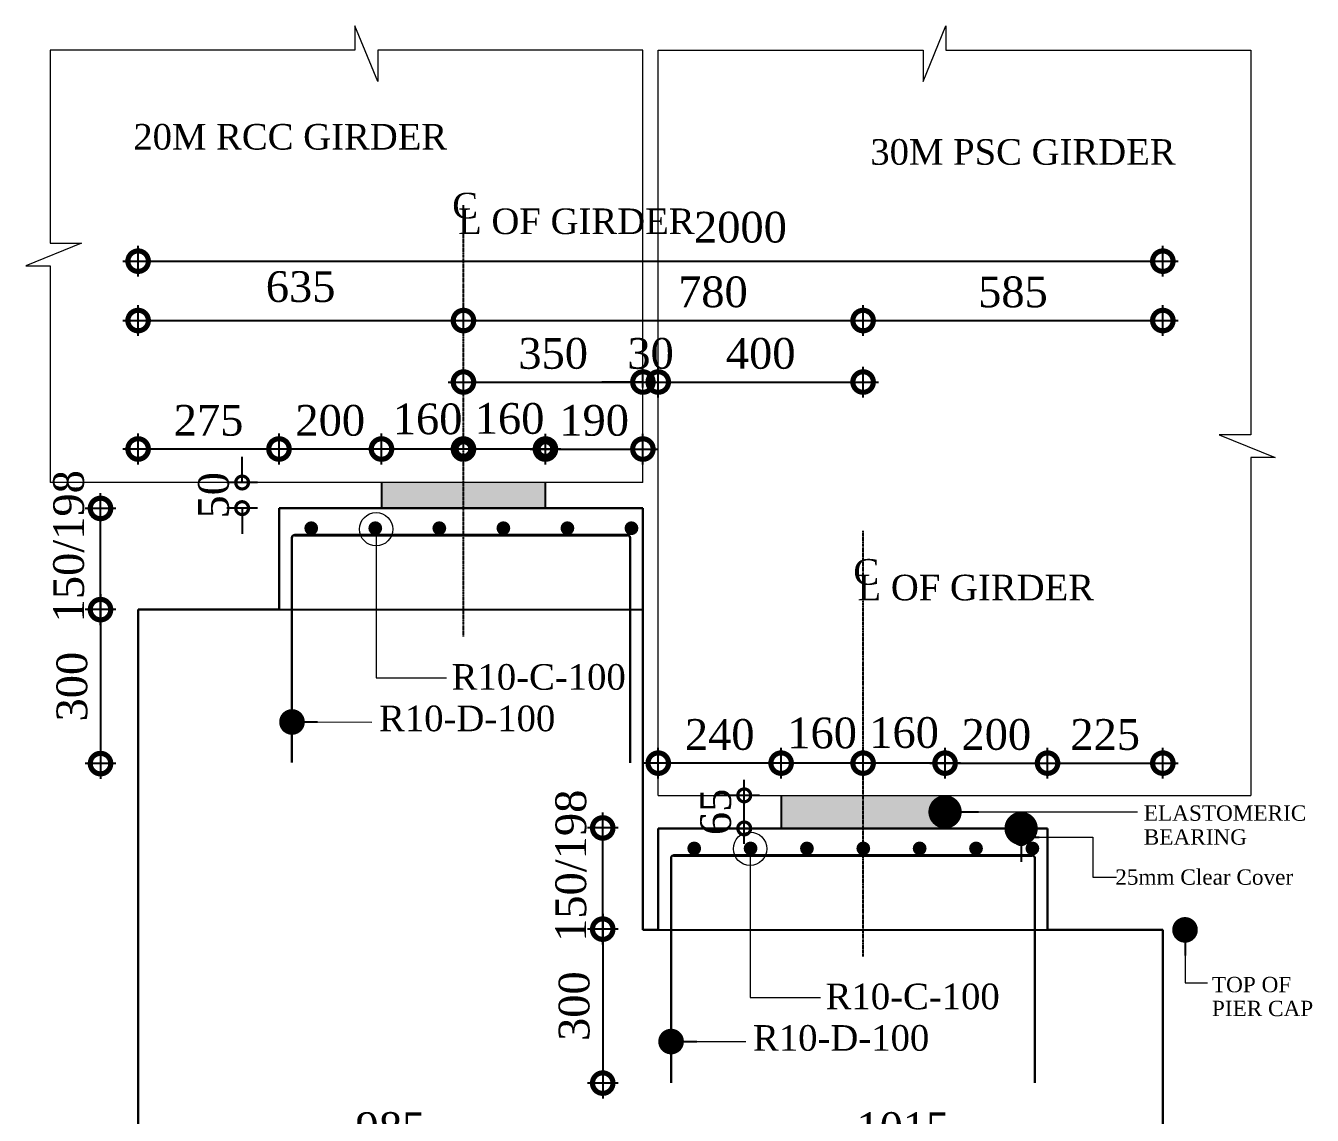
# Model space of a CAD drawing. Header units: millimetres. Extents: x -29779 to 80452, y -13100 to 39577.
# Drawn here: x 6124 to 8635, y 21353 to 23479 of the extents above; entities that cross this region are included whole.
import ezdxf

# ---------------------------------------------------------------- set-up
doc = ezdxf.new("R2010")
doc.units = ezdxf.units.MM
doc.header["$LTSCALE"] = 3
doc.linetypes.add('CENTER', pattern=[50.8, 31.75, -6.35, 6.35, -6.35])
doc.linetypes.add('HIDDEN', pattern=[9.525, 6.35, -3.175])
for name, color, linetype in [('Bearing  peat', 11, 'Continuous'), ('Center Line', 34, 'Continuous'), ('Extra Line', 70, 'Continuous'), ('Hatching', 35, 'Continuous'), ('Text', 7, 'Continuous')]:
    doc.layers.add(name, color=color, linetype=linetype)
for name, color, linetype, lineweight in [('Ber', 12, 'Continuous', 30), ('Dimision', 4, 'Continuous', 13), ('Pire Line', 11, 'Continuous', 30)]:
    doc.layers.add(name, color=color, linetype=linetype, lineweight=lineweight)
doc.styles.get("Standard").update_dxf_attribs({"font": 'times.ttf'})
doc.dimstyles.new('dim_60', dxfattribs={"dimtxt": 60, "dimasz": 50, "dimexe": 30, "dimexo": 30, "dimgap": 25, "dimtad": 1, "dimdec": 0, "dimlfac": -1, "dimzin": 0, "dimdsep": 46, "dimtxsty": 'Standard', "dimblk": 'DOTSMALL', "dimcen": 0, "dimdle": 30, "dimadec": 0, "dimazin": 0, "dimtfac": 1, "dimtdec": 0, "dimtix": 1, "dimtofl": 0, "dimtmove": 0, "dimatfit": 3, "dimldrblk": 'DOT', "dimfxl": 30, "dimfxlon": 1, "dimtolj": 1, "dimtzin": 0, "dimarcsym": 0})
doc.dimstyles.new('ISO-25', dxfattribs={"dimtxt": 15, "dimasz": 15, "dimexe": 20, "dimexo": 10.625, "dimgap": 15, "dimtad": 1, "dimdec": 1, "dimdsep": 46, "dimtxsty": 'Standard', "dimblk": 'DOT', "dimcen": 2.5, "dimclrd": 256, "dimclre": 256, "dimclrt": 256, "dimadec": 0, "dimazin": 0, "dimtfac": 1, "dimtdec": 1, "dimtix": 1, "dimtmove": 0, "dimatfit": 3, "dimldrblk": 'DOT', "dimfxl": 1, "dimlwd": -1, "dimarcsym": 0})

# ---------------------------------------------------------------- blocks, each defined once
blk = doc.blocks.new('*U762')
at = {"layer": 'Ber', "linetype": 'Continuous'}
blk.add_hatch(color=256, dxfattribs=at).paths.add_polyline_path([(-3.6, -13.6, 1), (23.4, -13.6, 1)])
blk = doc.blocks.new('*U763')
at = {"layer": 'Dimision', "color": 0, "linetype": 'ByBlock', "lineweight": -2, "transparency": 16777216, "rotation": 180}
for p in [(10007.9, 15915.5), (10117.9, 15915.5), (10227.9, 15915.5), (10337.9, 15915.5), (10447.9, 15915.5), (10557.9, 15915.5), (10667.9, 15915.5)]:
    blk.add_blockref('*U762', p, dxfattribs=at)
blk = doc.blocks.new('*U764')
at = {"layer": 'Ber', "linetype": 'Continuous'}
blk.add_hatch(color=256, dxfattribs=at).paths.add_polyline_path([(-3.6, -13.6, 1), (23.4, -13.6, 1)])
blk = doc.blocks.new('*U765')
at = {"layer": 'Dimision', "color": 0, "linetype": 'ByBlock', "lineweight": -2, "transparency": 16777216, "rotation": 180}
for p in [(10042.9, 15915.5), (10167.9, 15915.5), (10292.9, 15915.5), (10417.9, 15915.5), (10542.9, 15915.5), (10667.9, 15915.5)]:
    blk.add_blockref('*U764', p, dxfattribs=at)
blk = doc.blocks.new('_DotSmall')
at = {"color": 0, "linetype": 'ByBlock', "const_width": 0.5}
blk.add_lwpolyline([(-0.0625, 0, 1), (0.0625, 0, 1)], format="xyb", close=True, dxfattribs=at)
blk = doc.blocks.new('*D767')
at = {"layer": 'Defpoints', "color": 0, "linetype": 'Continuous', "ltscale": 0.1, "transparency": 16777216}
for p in [(7758.7, 22040.1), (7758.7, 21984.1), (7918.7, 21977.2)]:
    blk.add_point(p, dxfattribs=at)
at = {"layer": 'Dimision', "color": 0, "linetype": 'Continuous', "lineweight": -2, "ltscale": 0.1, "transparency": 16777216}
for p, q in [((7758.7, 22014.1), (7758.7, 22070.1)), ((7918.7, 22010.1), (7918.7, 22070.1)), ((7948.7, 22040.1), (7728.7, 22040.1))]:
    blk.add_line(p, q, dxfattribs=at)
at = {"layer": 'Dimision', "color": 0, "linetype": 'Continuous', "lineweight": -2, "ltscale": 0.1, "transparency": 16777216, "xscale": 80, "yscale": 80, "zscale": 80, "rotation": 180}
blk.add_blockref('_DotSmall', (7758.7, 22040.1), dxfattribs=at)
at = {"layer": 'Dimision', "color": 0, "linetype": 'Continuous', "lineweight": -2, "ltscale": 0.1, "transparency": 16777216, "xscale": 80, "yscale": 80, "zscale": 80}
blk.add_blockref('_DotSmall', (7918.7, 22040.1), dxfattribs=at)
at = {"layer": 'Dimision', "color": 0, "linetype": 'Continuous', "ltscale": 0.1, "transparency": 16777216, "insert": (7838.7, 22099.4), "char_height": 60, "attachment_point": 5}
blk.add_mtext('\\A1;160', dxfattribs=at)
blk = doc.blocks.new('_Dot')
at = {"color": 0, "linetype": 'ByBlock', "lineweight": -2}
blk.add_line((-0.5, 0), (-1, 0), dxfattribs=at)
at = {"color": 0, "linetype": 'ByBlock', "const_width": 0.5}
blk.add_lwpolyline([(-0.25, 0, 1), (0.25, 0, 1)], format="xyb", close=True, dxfattribs=at)
blk = doc.blocks.new('*D768')
at = {"layer": 'Defpoints', "color": 0, "linetype": 'Continuous', "ltscale": 0.1, "transparency": 16777216}
for p in [(7598.7, 22040.1), (7598.7, 21977.2), (7758.7, 21984.1)]:
    blk.add_point(p, dxfattribs=at)
at = {"layer": 'Dimision', "color": 0, "linetype": 'Continuous', "lineweight": -2, "ltscale": 0.1, "transparency": 16777216}
for p, q in [((7598.7, 22010.1), (7598.7, 22070.1)), ((7758.7, 22014.1), (7758.7, 22070.1)), ((7788.7, 22040.1), (7568.7, 22040.1))]:
    blk.add_line(p, q, dxfattribs=at)
at = {"layer": 'Dimision', "color": 0, "linetype": 'Continuous', "lineweight": -2, "ltscale": 0.1, "transparency": 16777216, "xscale": 80, "yscale": 80, "zscale": 80, "rotation": 180}
blk.add_blockref('_DotSmall', (7598.7, 22040.1), dxfattribs=at)
at = {"layer": 'Dimision', "color": 0, "linetype": 'Continuous', "lineweight": -2, "ltscale": 0.1, "transparency": 16777216, "xscale": 80, "yscale": 80, "zscale": 80}
blk.add_blockref('_DotSmall', (7758.7, 22040.1), dxfattribs=at)
at = {"layer": 'Dimision', "color": 0, "linetype": 'Continuous', "ltscale": 0.1, "transparency": 16777216, "insert": (7678.7, 22098.6), "char_height": 60, "attachment_point": 5}
blk.add_mtext('\\A1;160', dxfattribs=at)
blk = doc.blocks.new('*D769')
at = {"layer": 'Defpoints', "color": 0, "linetype": 'Continuous', "ltscale": 0.1, "transparency": 16777216}
for p in [(6978.7, 22653.1), (6978.7, 22635.1), (7138.7, 22581.6)]:
    blk.add_point(p, dxfattribs=at)
at = {"layer": 'Dimision', "color": 0, "linetype": 'Continuous', "lineweight": -2, "ltscale": 0.1, "transparency": 16777216}
for p, q in [((6978.7, 22653.1), (6978.7, 22683.1)), ((7138.7, 22623.1), (7138.7, 22683.1)), ((7168.7, 22653.1), (6948.7, 22653.1))]:
    blk.add_line(p, q, dxfattribs=at)
at = {"layer": 'Dimision', "color": 0, "linetype": 'Continuous', "lineweight": -2, "ltscale": 0.1, "transparency": 16777216, "xscale": 50, "yscale": 50, "zscale": 50, "rotation": 180}
blk.add_blockref('_DotSmall', (6978.7, 22653.1), dxfattribs=at)
at = {"layer": 'Dimision', "color": 0, "linetype": 'Continuous', "lineweight": -2, "ltscale": 0.1, "transparency": 16777216, "xscale": 50, "yscale": 50, "zscale": 50}
blk.add_blockref('_DotSmall', (7138.7, 22653.1), dxfattribs=at)
at = {"layer": 'Dimision', "color": 0, "linetype": 'Continuous', "ltscale": 0.1, "transparency": 16777216, "insert": (7068.7, 22712.4), "char_height": 60, "attachment_point": 5}
blk.add_mtext('\\A1;160', dxfattribs=at)
blk = doc.blocks.new('*D770')
at = {"layer": 'Defpoints', "color": 0, "linetype": 'Continuous', "ltscale": 0.1, "transparency": 16777216}
for p in [(6818.7, 22653.1), (6978.7, 22635.1), (6818.7, 22590.7)]:
    blk.add_point(p, dxfattribs=at)
at = {"layer": 'Dimision', "color": 0, "linetype": 'Continuous', "lineweight": -2, "ltscale": 0.1, "transparency": 16777216}
for p, q in [((6818.7, 22623.1), (6818.7, 22683.1)), ((6978.7, 22653.1), (6978.7, 22683.1)), ((7008.7, 22653.1), (6788.7, 22653.1))]:
    blk.add_line(p, q, dxfattribs=at)
at = {"layer": 'Dimision', "color": 0, "linetype": 'Continuous', "lineweight": -2, "ltscale": 0.1, "transparency": 16777216, "xscale": 80, "yscale": 80, "zscale": 80, "rotation": 180}
blk.add_blockref('_DotSmall', (6818.7, 22653.1), dxfattribs=at)
at = {"layer": 'Dimision', "color": 0, "linetype": 'Continuous', "lineweight": -2, "ltscale": 0.1, "transparency": 16777216, "xscale": 80, "yscale": 80, "zscale": 80}
blk.add_blockref('_DotSmall', (6978.7, 22653.1), dxfattribs=at)
at = {"layer": 'Dimision', "color": 0, "linetype": 'Continuous', "ltscale": 0.1, "transparency": 16777216, "insert": (6908.7, 22711.6), "char_height": 60, "attachment_point": 5}
blk.add_mtext('\\A1;160', dxfattribs=at)
blk = doc.blocks.new('*D777')
at = {"layer": 'Defpoints', "color": 0, "linetype": 'Continuous', "ltscale": 0.1, "transparency": 16777216}
for p in [(8118.7, 22040.1), (7918.7, 21977.2), (8118.7, 21912.7)]:
    blk.add_point(p, dxfattribs=at)
at = {"layer": 'Dimision', "color": 0, "linetype": 'Continuous', "lineweight": -2, "ltscale": 0.1, "transparency": 16777216}
for p, q in [((7918.7, 22010.1), (7918.7, 22070.1)), ((8118.7, 22010.1), (8118.7, 22070.1)), ((7888.7, 22040.1), (8148.7, 22040.1))]:
    blk.add_line(p, q, dxfattribs=at)
at = {"layer": 'Dimision', "color": 0, "linetype": 'Continuous', "lineweight": -2, "ltscale": 0.1, "transparency": 16777216, "xscale": 80, "yscale": 80, "zscale": 80, "rotation": 180}
blk.add_blockref('_DotSmall', (7918.7, 22040.1), dxfattribs=at)
at = {"layer": 'Dimision', "color": 0, "linetype": 'Continuous', "lineweight": -2, "ltscale": 0.1, "transparency": 16777216, "xscale": 80, "yscale": 80, "zscale": 80}
blk.add_blockref('_DotSmall', (8118.7, 22040.1), dxfattribs=at)
at = {"layer": 'Dimision', "color": 0, "linetype": 'Continuous', "ltscale": 0.1, "transparency": 16777216, "insert": (8018.7, 22095.6), "char_height": 60, "attachment_point": 5}
blk.add_mtext('\\A1;200', dxfattribs=at)
blk = doc.blocks.new('*D778')
at = {"layer": 'Defpoints', "color": 0, "linetype": 'Continuous', "ltscale": 0.1, "transparency": 16777216}
for p in [(8343.7, 22040.1), (8118.7, 21912.7), (8343.7, 21714.7)]:
    blk.add_point(p, dxfattribs=at)
at = {"layer": 'Dimision', "color": 0, "linetype": 'Continuous', "lineweight": -2, "ltscale": 0.1, "transparency": 16777216}
for p, q in [((8118.7, 22010.1), (8118.7, 22070.1)), ((8343.7, 22010.1), (8343.7, 22070.1)), ((8088.7, 22040.1), (8373.7, 22040.1))]:
    blk.add_line(p, q, dxfattribs=at)
at = {"layer": 'Dimision', "color": 0, "linetype": 'Continuous', "lineweight": -2, "ltscale": 0.1, "transparency": 16777216, "xscale": 80, "yscale": 80, "zscale": 80, "rotation": 180}
blk.add_blockref('_DotSmall', (8118.7, 22040.1), dxfattribs=at)
at = {"layer": 'Dimision', "color": 0, "linetype": 'Continuous', "lineweight": -2, "ltscale": 0.1, "transparency": 16777216, "xscale": 80, "yscale": 80, "zscale": 80}
blk.add_blockref('_DotSmall', (8343.7, 22040.1), dxfattribs=at)
at = {"layer": 'Dimision', "color": 0, "linetype": 'Continuous', "ltscale": 0.1, "transparency": 16777216, "insert": (8231.2, 22095.6), "char_height": 60, "attachment_point": 5}
blk.add_mtext('\\A1;225', dxfattribs=at)
blk = doc.blocks.new('*D779')
at = {"layer": 'Defpoints', "color": 0, "linetype": 'Continuous', "ltscale": 0.1, "transparency": 16777216}
for p in [(7358.9, 22040.1), (7598.7, 21977.2), (7358.9, 21912.7)]:
    blk.add_point(p, dxfattribs=at)
at = {"layer": 'Dimision', "color": 0, "linetype": 'Continuous', "lineweight": -2, "ltscale": 0.1, "transparency": 16777216}
for p, q in [((7358.9, 22010.1), (7358.9, 22070.1)), ((7598.7, 22010.1), (7598.7, 22070.1)), ((7628.7, 22040.1), (7328.9, 22040.1))]:
    blk.add_line(p, q, dxfattribs=at)
at = {"layer": 'Dimision', "color": 0, "linetype": 'Continuous', "lineweight": -2, "ltscale": 0.1, "transparency": 16777216, "xscale": 80, "yscale": 80, "zscale": 80, "rotation": 180}
blk.add_blockref('_DotSmall', (7358.9, 22040.1), dxfattribs=at)
at = {"layer": 'Dimision', "color": 0, "linetype": 'Continuous', "lineweight": -2, "ltscale": 0.1, "transparency": 16777216, "xscale": 80, "yscale": 80, "zscale": 80}
blk.add_blockref('_DotSmall', (7598.7, 22040.1), dxfattribs=at)
at = {"layer": 'Dimision', "color": 0, "linetype": 'Continuous', "ltscale": 0.1, "transparency": 16777216, "insert": (7478.8, 22095.6), "char_height": 60, "attachment_point": 5}
blk.add_mtext('\\A1;240', dxfattribs=at)
blk = doc.blocks.new('*D766')
at = {"layer": 'Defpoints', "color": 0, "linetype": 'Continuous', "ltscale": 0.1, "transparency": 16777216}
for p in [(6978.7, 22903.9), (6978.7, 22813.9), (6343.7, 22309.4)]:
    blk.add_point(p, dxfattribs=at)
at = {"layer": 'Dimision', "color": 0, "linetype": 'Continuous', "lineweight": -2, "ltscale": 0.1, "transparency": 16777216}
for p, q in [((6343.7, 22873.9), (6343.7, 22933.9)), ((6978.7, 22873.9), (6978.7, 22933.9)), ((6313.7, 22903.9), (7008.7, 22903.9))]:
    blk.add_line(p, q, dxfattribs=at)
at = {"layer": 'Dimision', "color": 0, "linetype": 'Continuous', "lineweight": -2, "ltscale": 0.1, "transparency": 16777216, "xscale": 80, "yscale": 80, "zscale": 80, "rotation": 180}
blk.add_blockref('_DotSmall', (6343.7, 22903.9), dxfattribs=at)
at = {"layer": 'Dimision', "color": 0, "linetype": 'Continuous', "lineweight": -2, "ltscale": 0.1, "transparency": 16777216, "xscale": 80, "yscale": 80, "zscale": 80}
blk.add_blockref('_DotSmall', (6978.7, 22903.9), dxfattribs=at)
at = {"layer": 'Dimision', "color": 0, "linetype": 'Continuous', "ltscale": 0.1, "transparency": 16777216, "insert": (6660.9, 22969.8), "char_height": 60, "attachment_point": 5}
blk.add_mtext('\\A1;635', dxfattribs=at)
blk = doc.blocks.new('*D780')
at = {"layer": 'Defpoints', "color": 0, "linetype": 'Continuous', "ltscale": 0.1, "transparency": 16777216}
for p in [(6618.7, 22653.2), (6818.7, 22590.7), (6618.7, 22537.8)]:
    blk.add_point(p, dxfattribs=at)
at = {"layer": 'Dimision', "color": 0, "linetype": 'Continuous', "lineweight": -2, "ltscale": 0.1, "transparency": 16777216}
for p, q in [((6618.7, 22623.2), (6618.7, 22683.2)), ((6818.7, 22623.2), (6818.7, 22683.2)), ((6848.7, 22653.2), (6588.7, 22653.2))]:
    blk.add_line(p, q, dxfattribs=at)
at = {"layer": 'Dimision', "color": 0, "linetype": 'Continuous', "lineweight": -2, "ltscale": 0.1, "transparency": 16777216, "xscale": 80, "yscale": 80, "zscale": 80, "rotation": 180}
blk.add_blockref('_DotSmall', (6618.7, 22653.2), dxfattribs=at)
at = {"layer": 'Dimision', "color": 0, "linetype": 'Continuous', "lineweight": -2, "ltscale": 0.1, "transparency": 16777216, "xscale": 80, "yscale": 80, "zscale": 80}
blk.add_blockref('_DotSmall', (6818.7, 22653.2), dxfattribs=at)
at = {"layer": 'Dimision', "color": 0, "linetype": 'Continuous', "ltscale": 0.1, "transparency": 16777216, "insert": (6718.7, 22708.7), "char_height": 60, "attachment_point": 5}
blk.add_mtext('\\A1;200', dxfattribs=at)
blk = doc.blocks.new('*D781')
at = {"layer": 'Defpoints', "color": 0, "linetype": 'Continuous', "ltscale": 0.1, "transparency": 16777216}
for p in [(6343.7, 22653.2), (6618.7, 22537.8), (6343.7, 22339.7)]:
    blk.add_point(p, dxfattribs=at)
at = {"layer": 'Dimision', "color": 0, "linetype": 'Continuous', "lineweight": -2, "ltscale": 0.1, "transparency": 16777216}
for p, q in [((6343.7, 22623.2), (6343.7, 22683.2)), ((6618.7, 22623.2), (6618.7, 22683.2)), ((6648.7, 22653.2), (6313.7, 22653.2))]:
    blk.add_line(p, q, dxfattribs=at)
at = {"layer": 'Dimision', "color": 0, "linetype": 'Continuous', "lineweight": -2, "ltscale": 0.1, "transparency": 16777216, "xscale": 80, "yscale": 80, "zscale": 80, "rotation": 180}
blk.add_blockref('_DotSmall', (6343.7, 22653.2), dxfattribs=at)
at = {"layer": 'Dimision', "color": 0, "linetype": 'Continuous', "lineweight": -2, "ltscale": 0.1, "transparency": 16777216, "xscale": 80, "yscale": 80, "zscale": 80}
blk.add_blockref('_DotSmall', (6618.7, 22653.2), dxfattribs=at)
at = {"layer": 'Dimision', "color": 0, "linetype": 'Continuous', "ltscale": 0.1, "transparency": 16777216, "insert": (6481.2, 22708.8), "char_height": 60, "attachment_point": 5}
blk.add_mtext('\\A1;275', dxfattribs=at)
blk = doc.blocks.new('*D782')
at = {"layer": 'Defpoints', "color": 0, "linetype": 'Continuous', "ltscale": 0.1, "transparency": 16777216}
for p in [(7328.9, 22653.1), (7138.7, 22581.6), (7328.9, 22537.7)]:
    blk.add_point(p, dxfattribs=at)
at = {"layer": 'Dimision', "color": 0, "linetype": 'Continuous', "lineweight": -2, "ltscale": 0.1, "transparency": 16777216}
for p, q in [((7138.7, 22623.1), (7138.7, 22683.1)), ((7328.9, 22623.1), (7328.9, 22683.1)), ((7108.7, 22653.1), (7358.9, 22653.1))]:
    blk.add_line(p, q, dxfattribs=at)
at = {"layer": 'Dimision', "color": 0, "linetype": 'Continuous', "lineweight": -2, "ltscale": 0.1, "transparency": 16777216, "xscale": 80, "yscale": 80, "zscale": 80, "rotation": 180}
blk.add_blockref('_DotSmall', (7138.7, 22653.1), dxfattribs=at)
at = {"layer": 'Dimision', "color": 0, "linetype": 'Continuous', "lineweight": -2, "ltscale": 0.1, "transparency": 16777216, "xscale": 80, "yscale": 80, "zscale": 80}
blk.add_blockref('_DotSmall', (7328.9, 22653.1), dxfattribs=at)
at = {"layer": 'Dimision', "color": 0, "linetype": 'Continuous', "ltscale": 0.1, "transparency": 16777216, "insert": (7233.8, 22708.7), "char_height": 60, "attachment_point": 5}
blk.add_mtext('\\A1;190', dxfattribs=at)
blk = doc.blocks.new('*D783')
at = {"layer": 'Defpoints', "color": 0, "linetype": 'Continuous', "ltscale": 0.1, "transparency": 16777216}
for p in [(7328.9, 22783.9), (6978.7, 22743), (7328.9, 22743)]:
    blk.add_point(p, dxfattribs=at)
at = {"layer": 'Dimision', "color": 0, "linetype": 'Continuous', "lineweight": -2, "ltscale": 0.1, "transparency": 16777216}
for p, q in [((6978.7, 22773), (6978.7, 22813.9)), ((7328.9, 22773), (7328.9, 22813.9)), ((6948.7, 22783.9), (7358.9, 22783.9))]:
    blk.add_line(p, q, dxfattribs=at)
at = {"layer": 'Dimision', "color": 0, "linetype": 'Continuous', "lineweight": -2, "ltscale": 0.1, "transparency": 16777216, "xscale": 80, "yscale": 80, "zscale": 80, "rotation": 180}
blk.add_blockref('_DotSmall', (6978.7, 22783.9), dxfattribs=at)
at = {"layer": 'Dimision', "color": 0, "linetype": 'Continuous', "lineweight": -2, "ltscale": 0.1, "transparency": 16777216, "xscale": 80, "yscale": 80, "zscale": 80}
blk.add_blockref('_DotSmall', (7328.9, 22783.9), dxfattribs=at)
at = {"layer": 'Dimision', "color": 0, "linetype": 'Continuous', "ltscale": 0.1, "transparency": 16777216, "insert": (7153.8, 22839.4), "char_height": 60, "attachment_point": 5}
blk.add_mtext('\\A1;350', dxfattribs=at)
blk = doc.blocks.new('*D784')
at = {"layer": 'Defpoints', "color": 0, "linetype": 'Continuous', "ltscale": 0.1, "transparency": 16777216}
for p in [(7358.9, 22783.9), (7328.9, 22746.6), (7358.9, 22609.8)]:
    blk.add_point(p, dxfattribs=at)
at = {"layer": 'Dimision', "color": 0, "linetype": 'Continuous', "lineweight": -2, "ltscale": 0.1, "transparency": 16777216}
for p, q in [((7328.9, 22776.6), (7328.9, 22813.9)), ((7358.9, 22753.9), (7358.9, 22813.9)), ((7328.9, 22783.9), (7248.9, 22783.9)), ((7358.9, 22783.9), (7438.9, 22783.9))]:
    blk.add_line(p, q, dxfattribs=at)
at = {"layer": 'Dimision', "color": 0, "linetype": 'Continuous', "lineweight": -2, "ltscale": 0.1, "transparency": 16777216, "xscale": 80, "yscale": 80, "zscale": 80}
blk.add_blockref('_DotSmall', (7328.9, 22783.9), dxfattribs=at)
at = {"layer": 'Dimision', "color": 0, "linetype": 'Continuous', "lineweight": -2, "ltscale": 0.1, "transparency": 16777216, "xscale": 80, "yscale": 80, "zscale": 80, "rotation": 180}
blk.add_blockref('_DotSmall', (7358.9, 22783.9), dxfattribs=at)
at = {"layer": 'Dimision', "color": 0, "linetype": 'Continuous', "ltscale": 0.1, "transparency": 16777216, "insert": (7343.9, 22839.4), "char_height": 60, "attachment_point": 5}
blk.add_mtext('\\A1;30', dxfattribs=at)
blk = doc.blocks.new('*D785')
at = {"layer": 'Defpoints', "color": 0, "linetype": 'Continuous', "ltscale": 0.1, "transparency": 16777216}
for p in [(7758.7, 22783.9), (7358.9, 22619.8), (7758.7, 22231.7)]:
    blk.add_point(p, dxfattribs=at)
at = {"layer": 'Dimision', "color": 0, "linetype": 'Continuous', "lineweight": -2, "ltscale": 0.1, "transparency": 16777216}
for p, q in [((7358.9, 22753.9), (7358.9, 22813.9)), ((7758.7, 22753.9), (7758.7, 22813.9)), ((7328.9, 22783.9), (7788.7, 22783.9))]:
    blk.add_line(p, q, dxfattribs=at)
at = {"layer": 'Dimision', "color": 0, "linetype": 'Continuous', "lineweight": -2, "ltscale": 0.1, "transparency": 16777216, "xscale": 80, "yscale": 80, "zscale": 80, "rotation": 180}
blk.add_blockref('_DotSmall', (7358.9, 22783.9), dxfattribs=at)
at = {"layer": 'Dimision', "color": 0, "linetype": 'Continuous', "lineweight": -2, "ltscale": 0.1, "transparency": 16777216, "xscale": 80, "yscale": 80, "zscale": 80}
blk.add_blockref('_DotSmall', (7758.7, 22783.9), dxfattribs=at)
at = {"layer": 'Dimision', "color": 0, "linetype": 'Continuous', "ltscale": 0.1, "transparency": 16777216, "insert": (7558.8, 22839.4), "char_height": 60, "attachment_point": 5}
blk.add_mtext('\\A1;400', dxfattribs=at)
blk = doc.blocks.new('*D771')
at = {"layer": 'Defpoints', "color": 0, "linetype": 'Continuous', "ltscale": 0.1, "transparency": 16777216}
for p in [(7351, 21716.1), (7250.5, 21415.6), (7351, 21415.6)]:
    blk.add_point(p, dxfattribs=at)
at = {"layer": 'Dimision', "color": 0, "linetype": 'Continuous', "lineweight": -2, "ltscale": 0.1, "transparency": 16777216}
for p, q in [((7250.5, 21746.1), (7250.5, 21385.6)), ((7280.5, 21716.1), (7220.5, 21716.1)), ((7280.5, 21415.6), (7220.5, 21415.6))]:
    blk.add_line(p, q, dxfattribs=at)
at = {"layer": 'Dimision', "color": 0, "linetype": 'Continuous', "lineweight": -2, "ltscale": 0.1, "transparency": 16777216, "xscale": 80, "yscale": 80, "zscale": 80}
for p, rotation in [((7250.5, 21716.1), 90), ((7250.5, 21415.6), 270)]:
    blk.add_blockref('_DotSmall', p, dxfattribs=dict(at, rotation=rotation))
at = {"layer": 'Dimision', "color": 0, "linetype": 'Continuous', "ltscale": 0.1, "transparency": 16777216, "insert": (7195, 21565.8), "char_height": 60, "attachment_point": 5, "rotation": 90}
blk.add_mtext('\\A1;300', dxfattribs=at)
blk = doc.blocks.new('*D772')
at = {"layer": 'Defpoints', "color": 0, "linetype": 'Continuous', "ltscale": 0.1, "transparency": 16777216}
for p in [(7250.5, 21913.6), (7323.9, 21913.6), (7323.9, 21716.1)]:
    blk.add_point(p, dxfattribs=at)
at = {"layer": 'Dimision', "color": 0, "linetype": 'Continuous', "lineweight": -2, "ltscale": 0.1, "transparency": 16777216}
for p, q in [((7250.5, 21686.1), (7250.5, 21943.6)), ((7280.5, 21913.6), (7220.5, 21913.6)), ((7280.5, 21716.1), (7220.5, 21716.1))]:
    blk.add_line(p, q, dxfattribs=at)
at = {"layer": 'Dimision', "color": 0, "linetype": 'Continuous', "lineweight": -2, "ltscale": 0.1, "transparency": 16777216, "xscale": 80, "yscale": 80, "zscale": 80}
for p, rotation in [((7250.5, 21913.6), 90), ((7250.5, 21716.1), 270)]:
    blk.add_blockref('_DotSmall', p, dxfattribs=dict(at, rotation=rotation))
at = {"layer": 'Dimision', "color": 0, "linetype": 'Continuous', "ltscale": 0.1, "transparency": 16777216, "insert": (7188.6, 21839.8), "char_height": 60, "attachment_point": 5, "rotation": 90}
blk.add_mtext('\\A1;150/198', dxfattribs=at)
blk = doc.blocks.new('*D773')
at = {"layer": 'Defpoints', "color": 0, "linetype": 'Continuous', "ltscale": 0.1, "transparency": 16777216}
for p in [(7526.7, 21977.2), (7598.7, 21977.2), (7598.7, 21912.7)]:
    blk.add_point(p, dxfattribs=at)
at = {"layer": 'Dimision', "color": 0, "linetype": 'Continuous', "lineweight": -2, "ltscale": 0.1, "transparency": 16777216}
for p, q in [((7526.7, 21882.7), (7526.7, 22007.2)), ((7556.7, 21977.2), (7496.7, 21977.2)), ((7556.7, 21912.7), (7496.7, 21912.7))]:
    blk.add_line(p, q, dxfattribs=at)
at = {"layer": 'Dimision', "color": 0, "linetype": 'Continuous', "lineweight": -2, "ltscale": 0.1, "transparency": 16777216, "xscale": 50, "yscale": 50, "zscale": 50}
for p, rotation in [((7526.7, 21977.2), 90), ((7526.7, 21912.7), 270)]:
    blk.add_blockref('_DotSmall', p, dxfattribs=dict(at, rotation=rotation))
at = {"layer": 'Dimision', "color": 0, "linetype": 'Continuous', "ltscale": 0.1, "transparency": 16777216, "insert": (7471.2, 21944.9), "char_height": 60, "attachment_point": 5, "rotation": 90}
blk.add_mtext('\\A1;65', dxfattribs=at)
blk = doc.blocks.new('*D774')
at = {"layer": 'Defpoints', "color": 0, "linetype": 'Continuous', "ltscale": 0.1, "transparency": 16777216}
for p in [(6370.8, 22339.7), (6270.3, 22039.2), (6370.8, 22039.2)]:
    blk.add_point(p, dxfattribs=at)
at = {"layer": 'Dimision', "color": 0, "linetype": 'Continuous', "lineweight": -2, "ltscale": 0.1, "transparency": 16777216}
for p, q in [((6270.3, 22369.7), (6270.3, 22009.2)), ((6300.3, 22339.7), (6240.3, 22339.7)), ((6300.3, 22039.2), (6240.3, 22039.2))]:
    blk.add_line(p, q, dxfattribs=at)
at = {"layer": 'Dimision', "color": 0, "linetype": 'Continuous', "lineweight": -2, "ltscale": 0.1, "transparency": 16777216, "xscale": 80, "yscale": 80, "zscale": 80}
for p, rotation in [((6270.3, 22339.7), 90), ((6270.3, 22039.2), 270)]:
    blk.add_blockref('_DotSmall', p, dxfattribs=dict(at, rotation=rotation))
at = {"layer": 'Dimision', "color": 0, "linetype": 'Continuous', "ltscale": 0.1, "transparency": 16777216, "insert": (6214.8, 22189.4), "char_height": 60, "attachment_point": 5, "rotation": 90}
blk.add_mtext('\\A1;300', dxfattribs=at)
blk = doc.blocks.new('*D775')
at = {"layer": 'Defpoints', "color": 0, "linetype": 'Continuous', "ltscale": 0.1, "transparency": 16777216}
for p in [(6270.3, 22537.2), (6343.7, 22537.2), (6343.7, 22339.7)]:
    blk.add_point(p, dxfattribs=at)
at = {"layer": 'Dimision', "color": 0, "linetype": 'Continuous', "lineweight": -2, "ltscale": 0.1, "transparency": 16777216}
for p, q in [((6270.3, 22309.7), (6270.3, 22567.2)), ((6300.3, 22537.2), (6240.3, 22537.2)), ((6300.3, 22339.7), (6240.3, 22339.7))]:
    blk.add_line(p, q, dxfattribs=at)
at = {"layer": 'Dimision', "color": 0, "linetype": 'Continuous', "lineweight": -2, "ltscale": 0.1, "transparency": 16777216, "xscale": 80, "yscale": 80, "zscale": 80}
for p, rotation in [((6270.3, 22537.2), 90), ((6270.3, 22339.7), 270)]:
    blk.add_blockref('_DotSmall', p, dxfattribs=dict(at, rotation=rotation))
at = {"layer": 'Dimision', "color": 0, "linetype": 'Continuous', "ltscale": 0.1, "transparency": 16777216, "insert": (6208.4, 22463.4), "char_height": 60, "attachment_point": 5, "rotation": 90}
blk.add_mtext('\\A1;150/198', dxfattribs=at)
blk = doc.blocks.new('*D776')
at = {"layer": 'Defpoints', "color": 0, "linetype": 'Continuous', "ltscale": 0.1, "transparency": 16777216}
for p in [(6546.7, 22587.8), (6610.9, 22587.8), (6618.7, 22537.8)]:
    blk.add_point(p, dxfattribs=at)
at = {"layer": 'Dimision', "color": 0, "linetype": 'Continuous', "lineweight": -2, "ltscale": 0.1, "transparency": 16777216}
for p, q in [((6546.7, 22587.8), (6546.7, 22637.8)), ((6576.7, 22587.8), (6516.7, 22587.8)), ((6576.7, 22537.8), (6516.7, 22537.8)), ((6546.7, 22537.8), (6546.7, 22487.8))]:
    blk.add_line(p, q, dxfattribs=at)
at = {"layer": 'Dimision', "color": 0, "linetype": 'Continuous', "lineweight": -2, "ltscale": 0.1, "transparency": 16777216, "xscale": 50, "yscale": 50, "zscale": 50}
for p, rotation in [((6546.7, 22587.8), 270), ((6546.7, 22537.8), 90)]:
    blk.add_blockref('_DotSmall', p, dxfattribs=dict(at, rotation=rotation))
at = {"layer": 'Dimision', "color": 0, "linetype": 'Continuous', "ltscale": 0.1, "transparency": 16777216, "insert": (6491.2, 22562.8), "char_height": 60, "attachment_point": 5, "rotation": 90}
blk.add_mtext('\\A1;50', dxfattribs=at)
blk = doc.blocks.new('*D905')
at = {"layer": 'Defpoints', "color": 0, "linetype": 'Continuous', "ltscale": 0.1, "transparency": 16777216}
for p in [(8343.7, 23019.8), (6343.7, 22425.3), (8343.7, 21800.3)]:
    blk.add_point(p, dxfattribs=at)
at = {"layer": 'Dimision', "color": 0, "linetype": 'Continuous', "lineweight": -2, "ltscale": 0.1, "transparency": 16777216}
for p, q in [((6343.7, 22989.8), (6343.7, 23049.8)), ((8343.7, 22989.8), (8343.7, 23049.8)), ((6313.7, 23019.8), (8373.7, 23019.8))]:
    blk.add_line(p, q, dxfattribs=at)
at = {"layer": 'Dimision', "color": 0, "linetype": 'Continuous', "lineweight": -2, "ltscale": 0.1, "transparency": 16777216, "xscale": 80, "yscale": 80, "zscale": 80, "rotation": 180}
blk.add_blockref('_DotSmall', (6343.7, 23019.8), dxfattribs=at)
at = {"layer": 'Dimision', "color": 0, "linetype": 'Continuous', "lineweight": -2, "ltscale": 0.1, "transparency": 16777216, "xscale": 80, "yscale": 80, "zscale": 80}
blk.add_blockref('_DotSmall', (8343.7, 23019.8), dxfattribs=at)
at = {"layer": 'Dimision', "color": 0, "linetype": 'Continuous', "ltscale": 0.1, "transparency": 16777216, "insert": (7519.3, 23085.7), "char_height": 60, "attachment_point": 5}
blk.add_mtext('\\A1;2000', dxfattribs=at)
blk = doc.blocks.new('*D906')
at = {"layer": 'Defpoints', "color": 0, "linetype": 'Continuous', "ltscale": 0.1, "transparency": 16777216}
for p in [(7758.7, 22903.9), (6978.7, 22813.9), (7758.7, 22493.3)]:
    blk.add_point(p, dxfattribs=at)
at = {"layer": 'Dimision', "color": 0, "linetype": 'Continuous', "lineweight": -2, "ltscale": 0.1, "transparency": 16777216}
for p, q in [((6978.7, 22873.9), (6978.7, 22933.9)), ((7758.7, 22873.9), (7758.7, 22933.9)), ((6948.7, 22903.9), (7788.7, 22903.9))]:
    blk.add_line(p, q, dxfattribs=at)
at = {"layer": 'Dimision', "color": 0, "linetype": 'Continuous', "lineweight": -2, "ltscale": 0.1, "transparency": 16777216, "xscale": 80, "yscale": 80, "zscale": 80, "rotation": 180}
blk.add_blockref('_DotSmall', (6978.7, 22903.9), dxfattribs=at)
at = {"layer": 'Dimision', "color": 0, "linetype": 'Continuous', "lineweight": -2, "ltscale": 0.1, "transparency": 16777216, "xscale": 80, "yscale": 80, "zscale": 80}
blk.add_blockref('_DotSmall', (7758.7, 22903.9), dxfattribs=at)
at = {"layer": 'Dimision', "color": 0, "linetype": 'Continuous', "ltscale": 0.1, "transparency": 16777216, "insert": (7465.6, 22959.5), "char_height": 60, "attachment_point": 5}
blk.add_mtext('\\A1;780', dxfattribs=at)
blk = doc.blocks.new('*D907')
at = {"layer": 'Defpoints', "color": 0, "linetype": 'Continuous', "ltscale": 0.1, "transparency": 16777216}
for p in [(8343.7, 22903.9), (7758.7, 22493.3), (8343.7, 21663.1)]:
    blk.add_point(p, dxfattribs=at)
at = {"layer": 'Dimision', "color": 0, "linetype": 'Continuous', "lineweight": -2, "ltscale": 0.1, "transparency": 16777216}
for p, q in [((7758.7, 22873.9), (7758.7, 22933.9)), ((8343.7, 22873.9), (8343.7, 22933.9)), ((7728.7, 22903.9), (8373.7, 22903.9))]:
    blk.add_line(p, q, dxfattribs=at)
at = {"layer": 'Dimision', "color": 0, "linetype": 'Continuous', "lineweight": -2, "ltscale": 0.1, "transparency": 16777216, "xscale": 80, "yscale": 80, "zscale": 80, "rotation": 180}
blk.add_blockref('_DotSmall', (7758.7, 22903.9), dxfattribs=at)
at = {"layer": 'Dimision', "color": 0, "linetype": 'Continuous', "lineweight": -2, "ltscale": 0.1, "transparency": 16777216, "xscale": 80, "yscale": 80, "zscale": 80}
blk.add_blockref('_DotSmall', (8343.7, 22903.9), dxfattribs=at)
at = {"layer": 'Dimision', "color": 0, "linetype": 'Continuous', "ltscale": 0.1, "transparency": 16777216, "insert": (8051.2, 22959.4), "char_height": 60, "attachment_point": 5}
blk.add_mtext('\\A1;585', dxfattribs=at)
blk = doc.blocks.new('*D910')
at = {"layer": 'Defpoints', "color": 0, "linetype": 'Continuous', "ltscale": 0.1, "transparency": 16777216}
for p in [(7328.9, 21735.9), (6343.7, 21677.7), (7328.9, 21272.7)]:
    blk.add_point(p, dxfattribs=at)
at = {"layer": 'Dimision', "color": 0, "linetype": 'Continuous', "lineweight": -2, "ltscale": 0.1, "transparency": 16777216}
for p, q in [((6343.7, 21302.7), (6343.7, 21242.7)), ((7328.9, 21302.7), (7328.9, 21242.7)), ((6313.7, 21272.7), (7358.9, 21272.7))]:
    blk.add_line(p, q, dxfattribs=at)
at = {"layer": 'Dimision', "color": 0, "linetype": 'Continuous', "lineweight": -2, "ltscale": 0.1, "transparency": 16777216, "xscale": 80, "yscale": 80, "zscale": 80, "rotation": 180}
blk.add_blockref('_DotSmall', (6343.7, 21272.7), dxfattribs=at)
at = {"layer": 'Dimision', "color": 0, "linetype": 'Continuous', "lineweight": -2, "ltscale": 0.1, "transparency": 16777216, "xscale": 80, "yscale": 80, "zscale": 80}
blk.add_blockref('_DotSmall', (7328.9, 21272.7), dxfattribs=at)
at = {"layer": 'Dimision', "color": 0, "linetype": 'Continuous', "ltscale": 0.1, "transparency": 16777216, "insert": (6836.3, 21328.3), "char_height": 60, "attachment_point": 5}
blk.add_mtext('\\A1;985', dxfattribs=at)
blk = doc.blocks.new('*D911')
at = {"layer": 'Defpoints', "color": 0, "linetype": 'Continuous', "ltscale": 0.1, "transparency": 16777216}
for p in [(7328.9, 21735.9), (8343.7, 21272.7), (8343.7, 21272.7)]:
    blk.add_point(p, dxfattribs=at)
at = {"layer": 'Dimision', "color": 0, "linetype": 'Continuous', "lineweight": -2, "ltscale": 0.1, "transparency": 16777216}
for p, q in [((7328.9, 21302.7), (7328.9, 21242.7)), ((8343.7, 21272.7), (8343.7, 21302.7)), ((7298.9, 21272.7), (8373.7, 21272.7))]:
    blk.add_line(p, q, dxfattribs=at)
at = {"layer": 'Dimision', "color": 0, "linetype": 'Continuous', "lineweight": -2, "ltscale": 0.1, "transparency": 16777216, "xscale": 80, "yscale": 80, "zscale": 80, "rotation": 180}
blk.add_blockref('_DotSmall', (7328.9, 21272.7), dxfattribs=at)
at = {"layer": 'Dimision', "color": 0, "linetype": 'Continuous', "lineweight": -2, "ltscale": 0.1, "transparency": 16777216, "xscale": 80, "yscale": 80, "zscale": 80}
blk.add_blockref('_DotSmall', (8343.7, 21272.7), dxfattribs=at)
at = {"layer": 'Dimision', "color": 0, "linetype": 'Continuous', "ltscale": 0.1, "transparency": 16777216, "insert": (7836.3, 21328.3), "char_height": 60, "attachment_point": 5}
blk.add_mtext('\\A1;1015', dxfattribs=at)

msp = doc.modelspace()

# ---------------------------------------------------------------- hatches: boundary and pattern name
at = {"layer": 'Hatching', "linetype": 'Continuous', "ltscale": 3}
msp.add_hatch(color=256, dxfattribs=at).paths.add_polyline_path([(7138.68, 22587.66), (6818.68, 22587.66), (6818.68, 22537.67), (7138.68, 22537.67)])
h = msp.add_hatch(color=256, dxfattribs=at)
h.paths.add_polyline_path([(7598.68, 21977.17), (7598.68, 21912.67), (7758.68, 21912.67), (7758.68, 21977.17)])
h.paths.add_polyline_path([(7758.68, 21977.17), (7758.68, 21912.67), (7918.68, 21912.67), (7918.68, 21977.17)])

# ---------------------------------------------------------------- linework, layer by layer
at = {"layer": 'Bearing  peat', "linetype": 'Continuous', "ltscale": 3}
for p, q in [((6818.68, 22587.67), (6818.68, 22537.67)), ((7138.68, 22537.67), (7138.68, 22587.67)), ((7598.68, 21977.17), (7598.68, 21912.67)), ((7918.68, 21912.67), (7918.68, 21977.17))]:
    msp.add_line(p, q, dxfattribs=at)
at = {"layer": 'Ber', "linetype": 'Continuous'}
for p, q in [((6643.68, 22480.15), (6643.68, 22041.05)), ((7303.93, 22480.03), (7303.93, 22040.93)), ((7383.93, 21855.03), (7383.93, 21415.93)), ((8093.68, 21855.03), (8093.68, 21415.93))]:
    msp.add_line(p, q, dxfattribs=at)
at = {"layer": 'Ber', "linetype": 'Continuous', "lineweight": 40}
for p, q in [((6648.68, 22485.15), (7298.93, 22485.03)), ((7388.93, 21860.03), (8088.68, 21860.03))]:
    msp.add_line(p, q, dxfattribs=at)
at = {"layer": 'Ber', "linetype": 'Continuous'}
for centre, start, end in [((6648.68, 22480.15), 90, 180), ((7298.93, 22480.03), 0, 90), ((7388.93, 21855.03), 90, 180), ((8088.68, 21855.03), 0, 90)]:
    msp.add_arc(centre, 5, start, end, dxfattribs=at)
at = {"layer": 'Center Line', "linetype": 'CENTER', "ltscale": 0.02}
for points in [[(6978.68, 22287.4), (6978.68, 23129.39)], [(7758.68, 21662.4), (7758.68, 22493.27)]]:
    msp.add_lwpolyline(points, dxfattribs=at)
at = {"layer": 'Dimision', "linetype": 'Continuous', "ltscale": 0.1}
for p, q in [((7328.93, 22587.65), (6172.09, 22587.67)), ((7358.93, 21977.17), (8515.27, 21977.17)), ((8363.11, 21714.64), (8410.88, 21714.64))]:
    msp.add_line(p, q, dxfattribs=at)
at = {"layer": 'Dimision', "linetype": 'Continuous'}
msp.add_line((8207.23, 21817.34), (8253.12, 21817.34), dxfattribs=at)
at = {"layer": 'Dimision', "linetype": 'Continuous', "ltscale": 0.1}
for points in [[(7328.94, 23431.57), (6811.3, 23431.58), (6811.3, 23370.2), (6766.99, 23479.32), (6766.99, 23431.58), (6172.09, 23431.58)], [(7358.42, 23431.57), (7876.06, 23431.58), (7876.06, 23370.2), (7920.37, 23479.32), (7920.37, 23431.58), (8515.27, 23431.58)], [(6172.1, 23431.58), (6172.09, 23054.96), (6233.47, 23054.96), (6124.35, 23010.65), (6172.09, 23010.65), (6172.09, 22587.67)], [(7328.93, 22587.65), (7328.94, 23431.57)], [(7358.93, 21977.17), (7358.94, 23431.57)], [(8515.26, 23431.58), (8515.27, 22681.1), (8453.89, 22681.1), (8563.01, 22636.79), (8515.27, 22636.79), (8515.27, 21977.17)]]:
    msp.add_lwpolyline(points, dxfattribs=at)
at = {"layer": 'Extra Line', "linetype": 'HIDDEN', "ltscale": 0.05}
for p, q in [((6618.68, 22339.78), (7328.93, 22339.66)), ((7358.93, 21714.67), (8118.68, 21714.67))]:
    msp.add_line(p, q, dxfattribs=at)
at = {"layer": 'Pire Line', "ltscale": 10}
for p, q in [((6618.68, 22537.78), (7328.93, 22537.67)), ((6618.68, 22537.78), (6618.68, 22339.78)), ((6343.68, 22339.67), (6618.68, 22339.78)), ((6343.68, 21015.81), (6343.68, 22339.67)), ((7328.93, 22339.67), (7328.93, 21714.67)), ((7358.93, 21912.67), (8118.68, 21912.67)), ((7358.93, 21912.67), (7358.93, 21714.67)), ((7328.93, 21714.67), (7358.93, 21714.67)), ((8118.68, 21714.67), (8343.68, 21714.67))]:
    msp.add_line(p, q, dxfattribs=at)
at = {"layer": 'Pire Line', "ltscale": 5}
for p, q in [((7328.93, 22339.67), (7328.93, 22537.67)), ((8118.68, 21714.67), (8118.68, 21912.67)), ((8343.68, 21015.81), (8343.68, 21714.67))]:
    msp.add_line(p, q, dxfattribs=at)

# ---------------------------------------------------------------- block references
at = {"layer": 'Dimision', "linetype": 'Continuous'}
for name, p in [('*U765', (-3351.41, 6569.51)), ('*U763', (-2568.91, 5944.51))]:
    msp.add_blockref(name, p, dxfattribs=at)

# ---------------------------------------------------------------- texts
at = {"layer": 'Text', "linetype": 'Continuous', "ltscale": 3}
for s, insert, char_height, width, attachment_point in [('20M RCC GIRDER', (6334.29, 23287.58), 50, 1861.887, 1), ('30M PSC GIRDER', (7772.75, 23257.96), 50, 1861.887, 1), ('{\\fTimes New Roman|b0|i0|c0|p18;C}', (6956.77, 23153.26), 50, 1861.887, 1), ('{\\fTimes New Roman|b0|i0|c0|p18;L OF GIRDER}', (6968.28, 23122.68), 50, 1861.887, 1), ('{\\fTimes New Roman|b0|i0|c0|p18;C}', (7739.63, 22438.4), 50, 1861.887, 1), ('{\\fTimes New Roman|b0|i0|c0|p18;L OF GIRDER}', (7747.85, 22407.82), 50, 1861.887, 1), ('R10-C-100', (6955.63, 22233.31), 50, 674.4051, 1), ('\\pt50,1200;R10-D-100', (6813.95, 22152.34), 50, 674.4051, 1), ('25mm Clear Cover', (8598.1, 21832.73), 30, 338.4746, 3), ('R10-C-100', (7685.53, 21609.71), 50, 674.4051, 1), ('\\pt50,1200;R10-D-100', (7543.86, 21528.74), 50, 674.4051, 1)]:
    msp.add_mtext(s, dxfattribs=dict(at, insert=insert, char_height=char_height, width=width, attachment_point=attachment_point))
at = {"layer": 'Text', "linetype": 'Continuous', "ltscale": 0.1, "char_height": 30, "width": 260.595, "attachment_point": 1, "line_spacing_factor": 0.933103}
for s, insert in [('ELASTOMERIC BEARING', (8306.6, 21957.62)), ('TOP OF PIER CAP', (8439.51, 21622.96))]:
    msp.add_mtext(s, dxfattribs=dict(at, insert=insert))

# ---------------------------------------------------------------- dimensions: what is measured, and where the dimension line sits
at = {"layer": 'Dimision', "linetype": 'Continuous', "ltscale": 0.1}
for base, p1, p2, picture, middle in [((8343.68, 23019.84), (6343.68, 22425.35), (8343.68, 21800.35), '*D905', (7519.3, 23085.69)), ((6978.68, 22903.92), (6343.68, 22309.43), (6978.68, 22813.93), '*D766', (6660.92, 22969.77)), ((7758.68, 22903.92), (6978.68, 22813.93), (7758.68, 22493.27), '*D906', (7465.55, 22959.53))]:
    dim = msp.add_linear_dim(base=base, p1=p1, p2=p2, dimstyle='dim_60', override={"dimasz": 80, "dimtmove": 2}, dxfattribs=at)
    dim.commit()
    dim.dimension.update_dxf_attribs({"geometry": picture, "text_midpoint": middle, "dimtype": 160})
for base, p1, p2, picture, middle in [((8343.68, 22903.92), (7758.68, 22493.27), (8343.68, 21663.08), '*D907', (8051.18, 22959.44)), ((7328.93, 22783.93), (6978.68, 22743.04), (7328.93, 22743.04), '*D783', (7153.81, 22839.45)), ((7358.94, 22783.93), (7328.93, 22746.62), (7358.94, 22609.76), '*D784', (7343.93, 22839.45)), ((7758.68, 22783.93), (7358.94, 22619.76), (7758.68, 22231.66), '*D785', (7558.81, 22839.45)), ((7328.93, 21272.73), (6343.68, 21677.74), (7328.93, 21735.91), '*D910', (6836.3, 21328.34)), ((8343.68, 21272.73), (7328.93, 21735.91), (8343.68, 21272.73), '*D911', (7836.3, 21328.25))]:
    dim = msp.add_linear_dim(base=base, p1=p1, p2=p2, dimstyle='dim_60', override={"dimasz": 80, "dimtmove": 2}, dxfattribs=at)
    dim.commit()
    dim.dimension.update_dxf_attribs({"geometry": picture, "text_midpoint": middle})
for base, p1, p2, override, picture, middle in [((6818.68, 22653.1), (6978.68, 22635.12), (6818.68, 22590.67), {"dimasz": 80, "dimtmove": 2}, '*D770', (6908.68, 22711.63)), ((6978.68, 22653.1), (7138.68, 22581.64), (6978.68, 22635.12), {"dimtmove": 2}, '*D769', (7068.68, 22712.4)), ((7598.68, 22040.06), (7758.68, 21984.06), (7598.68, 21977.17), {"dimasz": 80, "dimtmove": 2}, '*D768', (7678.68, 22098.58)), ((7758.68, 22040.06), (7918.68, 21977.17), (7758.68, 21984.06), {"dimasz": 80, "dimtmove": 2}, '*D767', (7838.68, 22099.36))]:
    dim = msp.add_linear_dim(base=base, p1=p1, p2=p2, angle=180, dimstyle='dim_60', override=override, dxfattribs=at)
    dim.commit()
    dim.dimension.update_dxf_attribs({"geometry": picture, "text_midpoint": middle, "dimtype": 160})
for base, p1, p2, angle, picture, middle in [((6343.68, 22653.22), (6618.68, 22537.78), (6343.68, 22339.67), 180, '*D781', (6481.18, 22708.83)), ((6618.68, 22653.22), (6818.68, 22590.67), (6618.68, 22537.78), 180, '*D780', (6718.68, 22708.74)), ((7328.93, 22653.1), (7138.68, 22581.64), (7328.93, 22537.67), 180, '*D782', (7233.8, 22708.71)), ((6270.2705, 22039.1654), (6370.8089, 22339.6651), (6370.8089, 22039.1654), 90, '*D774', (6214.7514, 22189.4152)), ((7358.93, 22040.06), (7598.68, 21977.17), (7358.93, 21912.67), 180, '*D779', (7478.8, 22095.58)), ((8118.68, 22040.06), (7918.68, 21977.17), (8118.68, 21912.67), 180, '*D777', (8018.68, 22095.58)), ((8343.68, 22040.06), (8118.68, 21912.67), (8343.68, 21714.67), 180, '*D778', (8231.18, 22095.58)), ((7250.4923, 21415.5657), (7351.0307, 21716.0654), (7351.0307, 21415.5657), 90, '*D771', (7194.9732, 21565.8155))]:
    dim = msp.add_linear_dim(base=base, p1=p1, p2=p2, angle=angle, dimstyle='dim_60', override={"dimasz": 80, "dimtmove": 2}, dxfattribs=at)
    dim.commit()
    dim.dimension.update_dxf_attribs({"geometry": picture, "text_midpoint": middle})
for base, p1, p2, picture, middle in [((6546.71, 22587.78), (6618.68, 22537.78), (6610.93, 22587.78), '*D776', (6546.71, 22562.78)), ((7526.71208605, 21977.16531794), (7598.67955287, 21912.66531794), (7598.67955287, 21977.16531794), '*D773', (7526.71208605, 21944.91531794))]:
    dim = msp.add_linear_dim(base=base, p1=p1, p2=p2, angle=90, dimstyle='dim_60', dxfattribs=at)
    dim.commit()
    dim.dimension.update_dxf_attribs({"geometry": picture, "text_midpoint": middle, "dimtype": 160})
for base, p1, p2, picture, middle in [((6270.27, 22537.23), (6343.68, 22339.67), (6343.72, 22537.23), '*D775', (6208.37, 22463.45)), ((7250.49, 21913.63), (7323.9, 21716.07), (7323.94, 21913.63), '*D772', (7188.6, 21839.85))]:
    dim = msp.add_linear_dim(base=base, p1=p1, p2=p2, angle=90, text='150/<>', dimstyle='dim_60', override={"dimasz": 80, "dimtmove": 2}, dxfattribs=at)
    dim.commit()
    dim.dimension.update_dxf_attribs({"geometry": picture, "text_midpoint": middle, "dimtype": 160})

# ---------------------------------------------------------------- leaders
at = {"layer": 'Dimision', "linetype": 'Continuous'}
for points, override in [([(6808.25, 22496.66), (6808.25, 22206.6), (6945.7, 22206.6)], {"dimasz": 65, "dimtad": 0, "dimldrblk": 'DotBlank'}), ([(6644.02, 22120.44), (6799.86, 22120.32)], {"dimasz": 50, "dimtad": 0}), ([(7918.68, 21944.92), (8294.27, 21944.92)], {"dimasz": 65, "dimtad": 0}), ([(7538.16, 21873.06), (7538.16, 21583), (7675.61, 21583)], {"dimasz": 65, "dimtad": 0, "dimldrblk": 'DotBlank'}), ([(8067.1, 21912.67), (8067.1, 21887.67)], {"dimasz": 65, "dimtad": 0}), ([(8067.1, 21895.71), (8207.23, 21895.71), (8207.23, 21817.34)], {"dimasz": 35, "dimtad": 0}), ([(8386.99, 21714.64), (8386.99, 21611.51), (8430.65, 21611.51)], {"dimasz": 50, "dimtad": 0}), ([(7383.93, 21496.72), (7529.76, 21496.72)], {"dimasz": 50, "dimtad": 0})]:
    msp.add_leader(points, dimstyle='ISO-25', override=override, dxfattribs=at)

doc.saveas('drawing.dxf')
